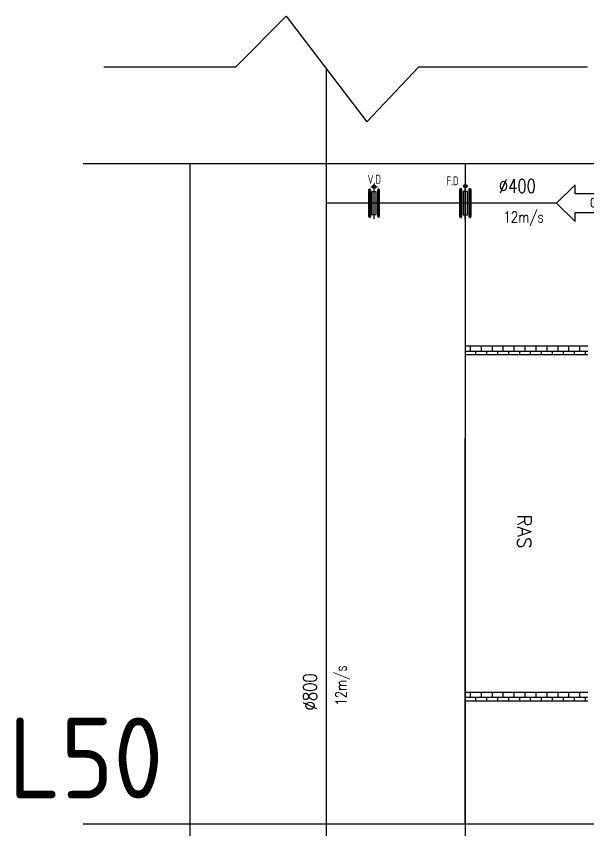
# Model space of a CAD drawing. Header units: millimetres. Extents: x 112 to 18918, y 65 to 12131.
# Drawn here: x 8773 to 10517, y 6738 to 9219 of the extents above; entities that cross this region are included whole.
import ezdxf
from ezdxf.enums import TextEntityAlignment as Align

# ---------------------------------------------------------------- set-up
doc = ezdxf.new("R2010")
doc.units = ezdxf.units.MM
doc.linetypes.add('CENTER', pattern=[2, 1.25, -0.25, 0.25, -0.25])
for name, color, linetype in [('A-DETL-01', 1, 'Continuous'), ('DETL-TXT', 4, 'Continuous'), ('M-CEQPM-MAU', 22, 'Continuous'), ('M-FM-LINE3', 3, 'Continuous'), ('M-HVAC-CMDUCT', 150, 'Continuous'), ('U-EX-TXT', 4, 'Continuous'), ('X-F10A-PID-F0-00-MAMEX-001$0$DRAWING CONNECTOR', 3, 'Continuous'), ('X-F10A-PID-F0-00-MAMEX-001$0$M-_DUCTAME-_E-', 40, 'Continuous'), ('X-F10A-PID-F0-00-MAMEX-001$0$X-F10X-PID-F0-00-MAMEX-001$0$M-_DUCTAME-_E-', 40, 'Continuous')]:
    doc.layers.add(name, color=color, linetype=linetype)
doc.styles.add('AA-TXT', font='isocp.shx', dxfattribs={"bigfont": 'chineset.shx'})
doc.styles.add('STDTEXT', font='simplex.shx', dxfattribs={"bigfont": 'china.shx'})
doc.styles.add('X-F10A-PID-F0-00-MAMEX-001$0$ROMANS', font='romans.shx', dxfattribs={"width": 0.8})

# ---------------------------------------------------------------- blocks, each defined once
blk = doc.blocks.new('X-F10A-PID-F0-00-MAMEX-001$0$PFEILEIN')
at = {"flags": 128}
blk.add_lwpolyline([(15, -2.5), (25, -2.5), (25, -5), (30, 0), (25, 5), (25, 2.5), (15, 2.5)], close=True, dxfattribs=at)
at = {"style": 'X-F10A-PID-F0-00-MAMEX-001$0$ROMANS', "width": 0.8}
blk.add_attdef('MEDIUM', text='', height=2.5, dxfattribs=at).set_placement((15.5, 0), align=Align.MIDDLE_LEFT)

msp = doc.modelspace()

# ---------------------------------------------------------------- hatches: boundary and pattern name
at = {"layer": 'M-CEQPM-MAU'}
h = msp.add_hatch(dxfattribs=at)
h.set_pattern_fill('AR-B88', color=252, scale=0.164336)
h.set_pattern_definition([(360, (-661826.928, -1384461.203), (2e-14, 33.39309756), []), (90, (-661826.928, -1384461.203), (-16.69654878, 33.39309756), [33.39309756, -33.39309756])])
h.paths.add_polyline_path([(10517, 8213.6), (10143.1, 8213.6), (10143.1, 8187.2), (10517, 8187.2)])
h = msp.add_hatch(dxfattribs=at)
h.set_pattern_fill('AR-B88', color=252, scale=0.164336)
h.set_pattern_definition([(360, (-661826.93, -1385516.967), (2e-14, 33.39309756), []), (90, (-661826.93, -1385516.967), (-16.69654878, 33.39309756), [33.39309756, -33.39309756])])
h.paths.add_polyline_path([(10517, 7157.9), (10143.1, 7157.9), (10143.1, 7131.5), (10517, 7131.5)])
at = {"layer": 'M-FM-LINE3', "linetype": 'Continuous'}
h = msp.add_hatch(color=256, dxfattribs=at)
edge = h.paths.add_edge_path()
edge.add_arc((10143.3, 8700.4), 5.63, 0, 360)

# ---------------------------------------------------------------- linework, layer by layer
at = {"color": 252}
for points in [[(10143.1, 8213.6), (10517, 8213.6)], [(10143.1, 8187.2), (10517, 8187.2)], [(10143.1, 7157.9), (10517, 7157.9)], [(10143.1, 7131.5), (10517, 7131.5)]]:
    msp.add_lwpolyline(points, dxfattribs=at)
at = {"layer": 'A-DETL-01', "color": 252, "linetype": 'Continuous'}
for p, q in [((9302.2, 8769), (9302.2, 1469.6)), ((10143.1, 8769), (10143.1, 6754.7)), ((10143.1, 6754.7), (10143.1, 4740.4))]:
    msp.add_line(p, q, dxfattribs=at)
at = {"layer": 'A-DETL-01', "color": 252}
msp.add_lwpolyline([(9039.4, 9065), (9442.6, 9065), (9596.6, 9219), (9842.5, 8896.6), (10001.5, 9065), (10516.3, 9065)], dxfattribs=at)
at = {"layer": 'M-CEQPM-MAU', "color": 252}
for points in [[(13012.5, 8769), (8977.2, 8769)], [(13012.5, 6754.7), (8977.2, 6754.7)]]:
    msp.add_lwpolyline(points, dxfattribs=at)
at = {"layer": 'M-FM-LINE3', "linetype": 'CENTER'}
for p, q in [((9864.7, 8601.2), (9864.7, 8709.2)), ((9854.5, 8699), (9875, 8699)), ((10143.3, 8600.2), (10143.3, 8708.2))]:
    msp.add_line(p, q, dxfattribs=at)
at = {"layer": 'M-FM-LINE3'}
for p, q in [((9851.1, 8693.5), (9851.1, 8604.7)), ((9878.4, 8693.5), (9878.4, 8604.7)), ((10129.3, 8694.8), (10129.3, 8603.4)), ((10157.4, 8694.8), (10157.4, 8603.4))]:
    msp.add_line(p, q, dxfattribs=at)
for points in [[(9854.5, 8690.1), (9847.6, 8690.1), (9847.6, 8608.1), (9854.5, 8608.1)], [(9881.8, 8690.1), (9875, 8690.1), (9875, 8608.1), (9881.8, 8608.1)], [(10132.8, 8691.3), (10125.7, 8691.3), (10125.7, 8606.9), (10132.8, 8606.9)], [(10150.4, 8684.2), (10136.3, 8684.2), (10136.3, 8613.9), (10150.4, 8613.9)], [(10160.9, 8691.3), (10153.9, 8691.3), (10153.9, 8606.9), (10160.9, 8606.9)], [(9871.6, 8683.2), (9857.9, 8683.2), (9857.9, 8614.9), (9871.6, 8614.9)]]:
    msp.add_lwpolyline(points, close=True, dxfattribs=at)
for centre, radius in [((9864.7, 8699), 5.47), ((10143.3, 8700.4), 5.63)]:
    msp.add_circle(centre, radius, dxfattribs=at)
at = {"layer": 'M-HVAC-CMDUCT', "color": 252}
msp.add_lwpolyline([(10143.1, 6754.7), (10142.9, 7932.1)], dxfattribs=at)
at = {"layer": 'X-F10A-PID-F0-00-MAMEX-001$0$M-_DUCTAME-_E-'}
for points in [[(9719.5, 4617.3), (9719.5, 9057.8)], [(10422.1, 8649.1), (9719.5, 8649.1)]]:
    msp.add_lwpolyline(points, dxfattribs=at)

# ---------------------------------------------------------------- block references
at = {"layer": 'X-F10A-PID-F0-00-MAMEX-001$0$DRAWING CONNECTOR', "color": 3}
ref = msp.add_blockref('X-F10A-PID-F0-00-MAMEX-001$0$PFEILEIN', (10759.1, 8649.1), dxfattribs=dict(at, xscale=11.23489343212888, yscale=11.23489343212888, zscale=11.23489343212888, rotation=179.9999999999999))
ref.add_attrib('MEDIUM', 'GEX', dxfattribs={"layer": '0', "color": 0, "height": 28.09, "style": 'X-F10A-PID-F0-00-MAMEX-001$0$ROMANS', "width": 0.8}).set_placement((10524.1, 8650.5), align=Align.MIDDLE_LEFT)

# ---------------------------------------------------------------- texts
at = {"layer": 'DETL-TXT', "color": 2, "ltscale": 0.1, "style": 'AA-TXT'}
msp.add_text('L50', height=246.5, dxfattribs=at).set_placement((8748.8, 6833.6))
at = {"layer": 'M-CEQPM-MAU', "color": 252, "style": 'STDTEXT'}
msp.add_text('RAS', height=41.08, rotation=270, dxfattribs=at).set_placement((10323.6, 7699.2), align=Align.MIDDLE_LEFT)
at = {"layer": 'U-EX-TXT', "style": 'AA-TXT', "width": 0.8}
for s, height, p in [('V.D', 27.43, (9865.3, 8721.8)), ('F.D', 27, (10104, 8717))]:
    msp.add_text(s, height=height, dxfattribs=at).set_placement(p, align=Align.MIDDLE_CENTER)
at = {"layer": 'X-F10A-PID-F0-00-MAMEX-001$0$X-F10X-PID-F0-00-MAMEX-001$0$M-_DUCTAME-_E-', "style": 'X-F10A-PID-F0-00-MAMEX-001$0$ROMANS', "width": 0.8}
for s, height, p in [('%%C400', 41.13, (10245.7, 8680.8)), ('12m/s', 32.9, (10259.6, 8590.4))]:
    msp.add_text(s, height=height, dxfattribs=at).set_placement(p)
for s, height, p in [('12m/s', 32.9, (9780.3, 7116.2)), ('%%C800', 41.13, (9689.9, 7102.2))]:
    msp.add_text(s, height=height, rotation=90, dxfattribs=at).set_placement(p)

doc.saveas('drawing.dxf')
